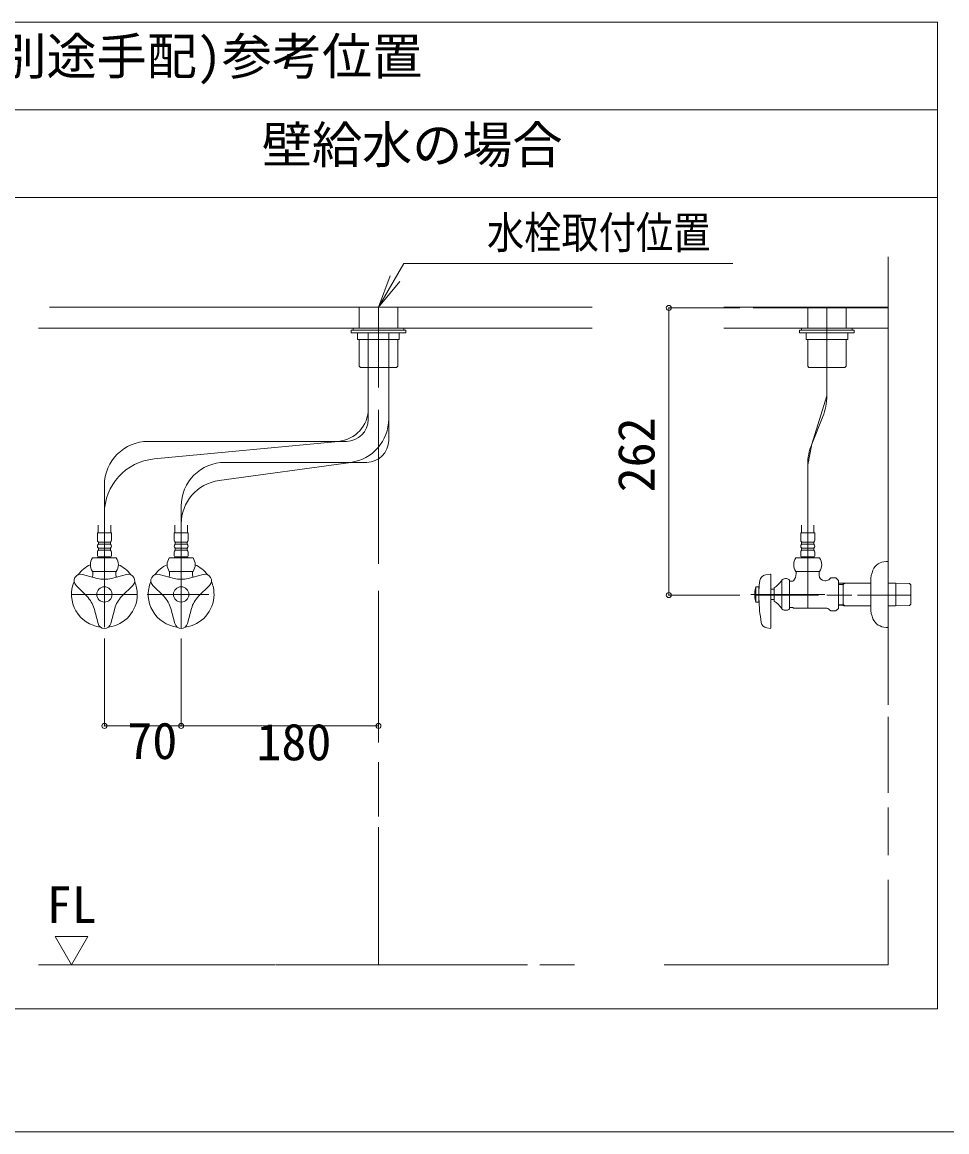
# Model space of a CAD drawing. Units: millimetres, scale not verified. Extents: x -1002 to 1017, y -687 to 676.
# Drawn here: x 360.2 to 729.1, y -687.1 to -244.2 of the extents above; entities that cross this region are included whole.
import ezdxf
from ezdxf.enums import TextEntityAlignment as Align

# ---------------------------------------------------------------- set-up
doc = ezdxf.new("R2010")
doc.units = ezdxf.units.MM
doc.header["$LTSCALE"] = 5
doc.header["$PDMODE"] = 32
doc.header["$PDSIZE"] = 2
doc.layers.add('F-0', color=7, linetype='Continuous', lineweight=15)
doc.styles.add('ＭＳ ゴシック', font='')
doc.styles.get('ＭＳ ゴシック').set_extended_font_data('MS Gothic')

msp = doc.modelspace()

# ---------------------------------------------------------------- linework, layer by layer
at = {"layer": 'F-0', "lineweight": 18}
for p, q in [((-18.282, -244.239), (725.468, -244.239)), ((-18.282, -279.239), (725.468, -279.239))]:
    msp.add_line(p, q, dxfattribs=at)
at = {"layer": 'F-0'}
for p, q in [((353.593, -314.239), (725.468, -314.239)), ((502.343, -357.989), (512.447, -340.489)), ((512.447, -340.489), (643.697, -340.489)), ((705.781, -337.864), (705.781, -358.264)), ((705.781, -337.864), (705.781, -402.083)), ((502.343, -357.989), (507.011, -345.528)), ((502.343, -357.989), (508.906, -346.622)), ((502.343, -357.989), (510.8, -347.716)), ((370.991, -357.989), (587.656, -357.989)), ((587.656, -357.989), (371.68, -357.989)), ((494.687, -357.989), (494.687, -366.301)), ((502.343, -358.013), (502.343, -390.026)), ((510, -366.301), (510, -357.989)), ((653.114, -358.264), (651.936, -358.264)), ((705.781, -358.264), (653.114, -358.264)), ((673.625, -366.301), (673.625, -357.989)), ((681.281, -393.415), (681.281, -357.989)), ((688.937, -357.989), (688.937, -366.301)), ((705.781, -358.264), (705.781, -383.107)), ((366.718, -366.301), (375.475, -366.301)), ((587.656, -366.301), (371.581, -366.301)), ((491.406, -367.176), (491.406, -368.27)), ((513.281, -367.176), (491.406, -367.176)), ((492.281, -366.301), (512.406, -366.301)), ((492.281, -367.176), (492.281, -366.301)), ((512.406, -367.176), (492.281, -367.176)), ((512.406, -366.301), (512.406, -367.176)), ((513.281, -368.27), (513.281, -367.176)), ((640.156, -366.301), (652.909, -366.301)), ((705.781, -366.301), (651.928, -366.301)), ((652.161, -366.301), (705.781, -366.301)), ((670.343, -368.27), (670.343, -367.176)), ((670.343, -367.176), (692.218, -367.176)), ((671.218, -366.301), (671.218, -367.176)), ((691.343, -366.301), (671.218, -366.301)), ((671.218, -367.176), (691.343, -367.176)), ((691.343, -367.176), (691.343, -366.301)), ((692.218, -367.176), (692.218, -368.27)), ((491.406, -368.27), (513.281, -368.27)), ((510.656, -368.27), (494.031, -368.27)), ((494.031, -368.27), (494.031, -370.895)), ((494.031, -370.895), (510.656, -370.895)), ((494.687, -370.895), (494.687, -381.57)), ((498.272, -398.457), (498.272, -368.156)), ((498.272, -398.457), (498.272, -370.895)), ((506.415, -402.569), (506.415, -368.31)), ((506.415, -402.569), (506.415, -370.895)), ((510, -381.57), (510, -370.895)), ((510.656, -370.895), (510.656, -368.27)), ((513.281, -367.833), (513.281, -368.27)), ((670.343, -367.833), (670.343, -368.27)), ((692.218, -368.27), (670.343, -368.27)), ((672.968, -368.27), (689.593, -368.27)), ((672.968, -370.895), (672.968, -368.27)), ((689.593, -370.895), (672.968, -370.895)), ((673.625, -381.57), (673.625, -370.895)), ((688.937, -370.895), (688.937, -381.57)), ((689.593, -368.27), (689.593, -370.895)), ((495.015, -381.898), (494.687, -381.57)), ((495.125, -382.008), (495.015, -381.898)), ((495.125, -382.008), (509.168, -382.008)), ((509.168, -382.008), (509.562, -382.008)), ((509.671, -381.898), (509.562, -382.008)), ((510, -381.57), (509.671, -381.898)), ((673.625, -381.57), (673.953, -381.898)), ((673.953, -381.898), (674.062, -382.008)), ((674.456, -382.008), (674.062, -382.008)), ((688.5, -382.008), (674.456, -382.008)), ((688.5, -382.008), (688.609, -381.898)), ((688.609, -381.898), (688.937, -381.57)), ((498.272, -402.773), (498.272, -398.457)), ((705.781, -397.201), (705.781, -414.179)), ((502.343, -398.879), (502.343, -460.359)), ((506.415, -411.155), (506.415, -402.569)), ((679.692, -401.6), (675.221, -412.68)), ((410.468, -411.523), (486.393, -411.523)), ((412.767, -418.542), (486.393, -411.523)), ((489.522, -411.523), (486.393, -411.523)), ((705.781, -409.91), (705.781, -426.513)), ((438.703, -427.157), (491.305, -419.905)), ((441.093, -419.905), (491.305, -419.905)), ((497.665, -419.905), (491.305, -419.905)), ((705.781, -419.635), (705.781, -511.757)), ((673.632, -420.865), (673.632, -478.083)), ((392.968, -429.023), (392.968, -440.318)), ((423.593, -437.405), (423.593, -444.493)), ((705.781, -435.763), (705.781, -516.714)), ((392.968, -440.318), (392.968, -485.643)), ((392.968, -440.318), (392.968, -485.643)), ((390.459, -444.96), (390.458, -447.983)), ((395.488, -447.983), (395.49, -444.96)), ((421.084, -444.96), (421.083, -447.983)), ((423.593, -444.493), (423.593, -486.176)), ((423.593, -444.493), (423.593, -486.176)), ((426.113, -447.983), (426.115, -444.96)), ((671.112, -447.983), (671.111, -444.96)), ((676.142, -444.96), (676.143, -447.983)), ((395.768, -447.983), (390.168, -447.983)), ((390.168, -447.983), (390.168, -450.936)), ((395.768, -450.936), (395.768, -447.983)), ((426.393, -447.983), (420.793, -447.983)), ((420.793, -447.983), (420.793, -450.936)), ((426.393, -450.936), (426.393, -447.983)), ((670.832, -447.983), (676.432, -447.983)), ((670.832, -450.936), (670.832, -447.983)), ((676.432, -447.983), (676.432, -450.936)), ((390.168, -455.748), (390.168, -457.17)), ((390.562, -451.701), (395.375, -451.701)), ((390.562, -452.576), (390.562, -451.701)), ((395.375, -452.576), (390.562, -452.576)), ((390.562, -454.108), (395.375, -454.108)), ((390.562, -454.983), (390.562, -454.108)), ((395.375, -454.983), (390.562, -454.983)), ((395.375, -451.701), (395.375, -452.576)), ((395.375, -454.108), (395.375, -454.983)), ((395.768, -457.17), (395.768, -455.748)), ((420.793, -455.748), (420.793, -457.17)), ((421.187, -451.701), (426, -451.701)), ((421.187, -452.576), (421.187, -451.701)), ((426, -452.576), (421.187, -452.576)), ((421.187, -454.108), (426, -454.108)), ((421.187, -454.983), (421.187, -454.108)), ((426, -454.983), (421.187, -454.983)), ((426, -451.701), (426, -452.576)), ((426, -454.108), (426, -454.983)), ((426.393, -457.17), (426.393, -455.748)), ((670.832, -457.17), (670.832, -455.748)), ((676.039, -451.701), (671.226, -451.701)), ((671.226, -451.701), (671.226, -452.576)), ((671.226, -452.576), (676.039, -452.576)), ((676.039, -454.108), (671.226, -454.108)), ((671.226, -454.108), (671.226, -454.983)), ((671.226, -454.983), (676.039, -454.983)), ((676.039, -452.576), (676.039, -451.701)), ((676.039, -454.983), (676.039, -454.108)), ((676.432, -455.748), (676.432, -457.17)), ((388.213, -458.045), (397.724, -458.045)), ((390.606, -457.608), (395.331, -457.608)), ((418.838, -458.045), (428.349, -458.045)), ((421.231, -457.608), (425.956, -457.608)), ((678.388, -458.045), (668.877, -458.045)), ((675.995, -457.608), (671.27, -457.608)), ((705.781, -459.489), (704.906, -459.489)), ((705.781, -459.489), (705.781, -485.608)), ((384.176, -464.609), (390.137, -466.207)), ((397.724, -463.426), (388.213, -463.426)), ((388.375, -463.426), (388.375, -464.307)), ((388.375, -463.426), (388.883, -463.426)), ((388.883, -463.426), (397.054, -463.426)), ((401.761, -464.609), (395.799, -466.207)), ((397.054, -463.426), (397.562, -463.426)), ((397.562, -463.426), (397.562, -464.307)), ((397.562, -464.307), (397.562, -464.958)), ((414.801, -464.609), (420.762, -466.207)), ((428.349, -463.426), (418.838, -463.426)), ((419, -463.426), (419, -464.307)), ((419, -463.426), (419.508, -463.426)), ((419.508, -463.426), (427.679, -463.426)), ((432.386, -464.609), (426.424, -466.207)), ((427.679, -463.426), (428.187, -463.426)), ((428.187, -463.426), (428.187, -464.307)), ((428.187, -464.307), (428.187, -464.958)), ((656.807, -464.825), (658.727, -464.555)), ((658.976, -464.772), (658.976, -485.925)), ((668.877, -463.426), (678.388, -463.426)), ((669.039, -463.426), (669.547, -463.426)), ((669.039, -463.426), (669.039, -464.307)), ((669.547, -463.426), (677.718, -463.426)), ((677.718, -463.426), (678.226, -463.426)), ((381.64, -469.001), (386.004, -473.366)), ((404.297, -469.001), (399.932, -473.366)), ((412.265, -469.001), (416.629, -473.366)), ((434.922, -469.001), (430.557, -473.366)), ((663.32, -468.818), (663.32, -466.889)), ((663.32, -468.818), (663.32, -476.409)), ((666.414, -478.332), (666.414, -466.895)), ((667.686, -467.364), (667.905, -467.145)), ((680.414, -467.145), (680.815, -467.145)), ((682.82, -466.046), (682.362, -466.504)), ((684.893, -466.046), (682.82, -466.046)), ((684.893, -466.046), (685.882, -467.036)), ((685.882, -478.192), (685.882, -467.036)), ((685.882, -468.179), (688.07, -468.132)), ((685.882, -468.693), (687.851, -468.645)), ((688.774, -468.108), (687.851, -468.64)), ((687.851, -468.132), (687.851, -477.096)), ((688.07, -468.132), (688.992, -468.108)), ((698.781, -467.274), (698.781, -477.953)), ((705.781, -468.108), (707.71, -468.108)), ((707.71, -468.108), (708.632, -468.132)), ((708.632, -468.132), (714.25, -468.252)), ((708.851, -468.64), (708.851, -468.132)), ((708.851, -477.096), (708.851, -468.64)), ((714.25, -468.252), (714.757, -468.788)), ((714.757, -468.789), (714.757, -468.788)), ((714.757, -469.004), (714.757, -468.789)), ((714.757, -476.223), (714.757, -469.004)), ((379.843, -472.614), (406.093, -472.614)), ((406.093, -472.614), (379.843, -472.614)), ((410.028, -472.614), (413.221, -472.614)), ((410.468, -472.614), (434.668, -472.614)), ((502.343, -471.179), (502.343, -531.675)), ((680.52, -472.614), (650.918, -472.614)), ((652.939, -469.551), (652.794, -470.098)), ((652.939, -469.551), (654.164, -469.551)), ((652.939, -469.551), (652.939, -475.676)), ((677.969, -472.866), (652.939, -472.866)), ((654.164, -475.676), (654.164, -469.551)), ((658.976, -470.536), (660.289, -470.536)), ((660.289, -469.989), (660.289, -475.239)), ((691.193, -472.866), (681.225, -472.866)), ((714.757, -472.866), (693.565, -472.866)), ((660.289, -474.692), (658.976, -474.692)), ((666.414, -477.864), (667.07, -477.864)), ((667.07, -477.864), (667.686, -477.864)), ((667.686, -477.864), (667.905, -478.083)), ((667.905, -478.083), (680.815, -478.083)), ((687.851, -476.582), (685.882, -476.534)), ((688.07, -477.096), (685.882, -477.049)), ((687.851, -476.587), (688.774, -477.12)), ((688.992, -477.12), (688.07, -477.096)), ((698.351, -477.12), (688.992, -477.12)), ((698.781, -477.12), (698.351, -477.12)), ((707.71, -477.12), (705.781, -477.12)), ((708.632, -477.096), (707.71, -477.12)), ((714.25, -476.975), (708.632, -477.096)), ((714.757, -476.44), (714.25, -476.975)), ((714.757, -476.439), (714.757, -476.223)), ((714.757, -476.44), (714.757, -476.439)), ((390.433, -484.231), (388.835, -478.269)), ((395.504, -484.231), (397.101, -478.269)), ((421.058, -484.231), (419.46, -478.269)), ((426.129, -484.231), (427.726, -478.269)), ((682.82, -479.181), (682.362, -478.723)), ((657.32, -485.944), (658.727, -486.141)), ((502.343, -501.673), (502.343, -529.216)), ((705.781, -521.48), (705.781, -551.792)), ((502.343, -539.545), (502.343, -561.21)), ((705.781, -557.702), (705.781, -576.651)), ((502.343, -565.479), (502.343, -620.489)), ((705.781, -586.488), (705.781, -620.489)), ((373.281, -609.122), (386.406, -609.122)), ((379.843, -620.489), (373.281, -609.122)), ((386.406, -609.122), (379.843, -620.489)), ((366.718, -620.489), (439.564, -620.489)), ((379.843, -620.489), (431.367, -620.489)), ((439.564, -620.489), (461.082, -620.489)), ((441.614, -620.489), (451.177, -620.489)), ((461.424, -620.489), (559.682, -620.489)), ((470.646, -620.489), (561.788, -620.489)), ((566.753, -620.489), (580.517, -620.489)), ((616.38, -620.489), (705.781, -620.489)), ((640.156, -620.489), (705.781, -620.489)), ((-1002.086, -687.064), (1002.034, -687.064))]:
    msp.add_line(p, q, dxfattribs=at)
at = {"layer": 'F-0', "color": 4, "lineweight": 9}
for p, q in [((618.195, -358.264), (618.195, -472.866)), ((618.195, -358.264), (646.525, -358.264)), ((618.195, -472.866), (646.525, -472.866)), ((392.968, -525.075), (392.968, -490.253)), ((423.593, -525.075), (423.593, -490.253)), ((502.343, -525.075), (502.343, -490.253)), ((392.968, -525.075), (423.593, -525.075)), ((423.593, -525.075), (502.343, -525.075))]:
    msp.add_line(p, q, dxfattribs=at)
at = {"layer": 'F-0', "lineweight": 18}
msp.add_lwpolyline([(725.468, -244.239), (725.468, -637.989), (353.593, -637.989)], dxfattribs=at)
at = {"layer": 'F-0'}
for points in [[(640.156, -357.989), (652.876, -357.989), (705.781, -357.989)], [(673.632, -478.083), (673.632, -420.865), (675.221, -412.68), (681.281, -393.415), (681.281, -357.989)], [(509.562, -382.008), (509.518, -382.008), (501.468, -382.008)], [(674.062, -382.008), (674.106, -382.008), (682.156, -382.008)], [(390.562, -457.608), (390.343, -457.826), (390.343, -458.045)], [(395.593, -458.045), (395.593, -457.826), (395.375, -457.608)], [(421.187, -457.608), (420.968, -457.826), (420.968, -458.045)], [(426.218, -458.045), (426.218, -457.826), (426, -457.608)], [(671.007, -458.045), (671.007, -457.826), (671.226, -457.608)], [(676.039, -457.608), (676.257, -457.826), (676.257, -458.045)], [(678.226, -463.426), (678.226, -464.307), (678.226, -464.958)], [(667.686, -467.364), (667.07, -467.364), (666.414, -467.364)], [(688.992, -468.108), (698.351, -468.108), (698.781, -468.108)], [(654.164, -475.676), (652.939, -475.676), (652.821, -475.239)], [(663.32, -476.409), (663.32, -478.083), (663.32, -478.228)], [(685.882, -478.192), (684.893, -479.181), (682.82, -479.181)], [(704.906, -485.739), (705.781, -485.739), (705.781, -485.608)]]:
    msp.add_lwpolyline(points, dxfattribs=at)
for centre in [(392.968, -472.614), (423.593, -472.614)]:
    msp.add_circle(centre, 3.062, dxfattribs=at)
for centre, radius, start, end in [((659.406, -393.415), 21.875, 338.02737, 0), ((485.147, -398.457), 13.125, 275.44583, 360), ((489.522, -402.773), 8.75, 270, 0), ((488.915, -402.569), 17.5, 277.84996, 0), ((410.468, -429.023), 17.5, 90, 180), ((497.665, -411.155), 8.75, 270, 0), ((695.507, -420.865), 21.875, 158.02737, 180), ((414.843, -440.318), 21.875, 95.44583, 180), ((441.093, -437.405), 17.5, 90, 180), ((441.093, -444.493), 17.5, 97.84996, 180), ((391.11, -450.936), 0.941, 180, 234.43222), ((394.827, -450.936), 0.941, 305.56778, 0), ((421.735, -450.936), 0.941, 180, 234.43222), ((425.452, -450.936), 0.941, 305.56778, 0), ((671.774, -450.936), 0.941, 180, 234.43222), ((675.491, -450.936), 0.941, 305.56778, 0), ((391.11, -453.342), 0.941, 125.56778, 234.43222), ((391.11, -455.748), 0.941, 125.56778, 180), ((394.827, -453.342), 0.941, 305.56778, 54.43222), ((394.827, -455.748), 0.941, 0, 54.43222), ((421.735, -453.342), 0.941, 125.56778, 234.43222), ((421.735, -455.748), 0.941, 125.56778, 180), ((425.452, -453.342), 0.941, 305.56778, 54.43222), ((425.452, -455.748), 0.941, 0, 54.43222), ((671.774, -453.342), 0.941, 125.56778, 234.43222), ((671.774, -455.748), 0.941, 125.56778, 180), ((675.491, -453.342), 0.941, 305.56778, 54.43222), ((675.491, -455.748), 0.941, 0, 54.43222), ((392.203, -460.736), 4.812, 146.00705, 213.99295), ((390.606, -457.17), 0.438, 180, 270), ((395.331, -457.17), 0.438, 270, 0), ((393.734, -460.736), 4.812, 326.00705, 33.99295), ((422.828, -460.736), 4.812, 146.00705, 213.99295), ((421.231, -457.17), 0.438, 180, 270), ((425.956, -457.17), 0.438, 270, 0), ((424.359, -460.736), 4.812, 326.00705, 33.99295), ((672.867, -460.736), 4.812, 146.00705, 213.99295), ((671.27, -457.17), 0.438, 180, 270), ((675.995, -457.17), 0.438, 270, 0), ((674.398, -460.736), 4.812, 326.00705, 33.99295), ((704.906, -465.176), 5.688, 90, 156.44354), ((383.496, -467.145), 2.625, 75, 225), ((392.968, -472.614), 13.125, 115.15066, 143.05689), ((384.256, -464.307), 4.119, 340.64106, 0), ((399.75, -464.958), 2.188, 180, 199.83613), ((392.968, -472.614), 13.125, 36.94311, 64.84934), ((402.44, -467.145), 2.625, 315, 105), ((414.121, -467.145), 2.625, 75, 225), ((423.593, -472.614), 13.125, 115.15066, 143.05689), ((414.881, -464.307), 4.119, 340.64106, 0), ((430.375, -464.958), 2.188, 180, 199.83613), ((423.593, -472.614), 13.125, 36.94311, 64.84934), ((433.065, -467.145), 2.625, 315, 105), ((657.172, -467.425), 2.625, 98.00409, 170.40851), ((658.757, -464.772), 0.219, 0, 98.00409), ((664.92, -464.307), 4.119, 316.4444, 0), ((680.414, -464.958), 2.188, 180, 270), ((709.718, -467.274), 10.938, 156.44354, 180), ((392.968, -472.614), 13.125, 156.94311, 263.05689), ((392.968, -455.642), 10.938, 255, 285), ((392.968, -472.614), 13.125, 0, 23.05689), ((423.593, -472.614), 13.125, 156.94311, 263.05689), ((423.593, -455.642), 10.938, 255, 285), ((423.593, -472.614), 13.125, 0, 23.05689), ((686.938, -472.454), 32.812, 170.40851, 177.22136), ((654.423, -461.28), 10.5, 303.95919, 326.04081), ((664.882, -468.458), 2.188, 45.573, 143.1301), ((680.815, -464.958), 2.188, 270, 315), ((378.27, -481.1), 10.938, 15, 45), ((392.968, -472.614), 13.125, 276.94311, 0), ((407.666, -481.1), 10.938, 135, 165), ((408.895, -481.1), 10.938, 15, 45), ((423.593, -472.614), 13.125, 276.94311, 0), ((438.291, -481.1), 10.938, 135, 165), ((663.439, -472.614), 10.938, 166.70293, 180), ((663.439, -472.614), 10.938, 180, 193.29707), ((663.439, -472.614), 10.938, 193.29707, 193.88654), ((719.789, -472.614), 65.648, 181.52753, 189.8029), ((654.423, -483.948), 10.5, 33.95919, 56.04081), ((664.882, -476.77), 2.188, 216.8699, 314.427), ((680.815, -480.27), 2.188, 45, 90), ((709.718, -477.953), 10.938, 180, 203.55646), ((704.906, -480.051), 5.688, 203.55646, 270), ((392.968, -483.551), 2.625, 195, 345), ((423.593, -483.551), 2.625, 195, 345), ((657.686, -483.344), 2.625, 189.8029, 262), ((658.757, -485.925), 0.219, 262, 0)]:
    msp.add_arc(centre, radius, start, end, dxfattribs=at)
at = {"layer": 'F-0', "color": 6}
for p in [(618.195, -358.264), (618.195, -472.866), (392.968, -525.075), (423.593, -525.075), (502.343, -525.075)]:
    msp.add_point(p, dxfattribs=at)

# ---------------------------------------------------------------- texts
at = {"layer": 'F-0', "style": 'ＭＳ ゴシック'}
for s, p in [('止水栓(別途手配)参考位置', (279.913, -269.555)), ('壁給水の場合', (455.798, -304.884)), ('70', (402.11, -542.705)), ('180', (453.63, -543.197)), ('FL', (369.912, -608.102))]:
    msp.add_text(s, height=14.66, dxfattribs=at).set_placement(p, align=Align.BOTTOM_LEFT)
at = {"layer": 'F-0', "style": 'ＭＳ ゴシック', "width": 0.85}
msp.add_text('水栓取付位置', height=12.83, dxfattribs=at).set_placement((545.597, -338.456), align=Align.BOTTOM_LEFT)
at = {"layer": 'F-0', "style": 'ＭＳ ゴシック'}
msp.add_text('262', height=14.66, rotation=90, dxfattribs=at).set_placement((616.9, -431.869), align=Align.BOTTOM_LEFT)

doc.saveas('drawing.dxf')
